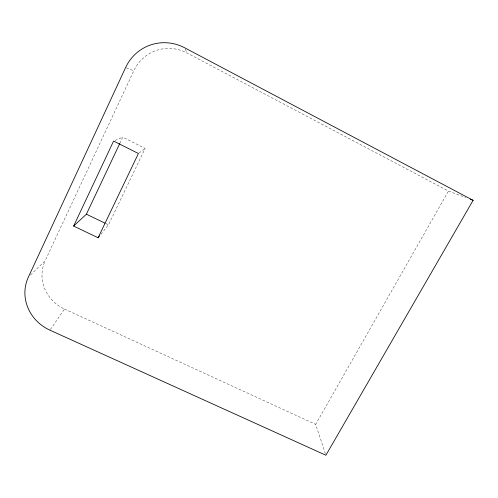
<?xml version="1.0" encoding="UTF-8"?>
<svg xmlns="http://www.w3.org/2000/svg" width="498" height="498" viewBox="0 0 498 498"><rect width="100%" height="100%" fill="white"/><g stroke="black" fill="none" stroke-linecap="round" stroke-linejoin="round"><path stroke-width="0.37" stroke-dasharray="2.49 1.87" d="M30.515 275.039L45.187 260.647L133.788 70.791A40.637 39.361 67.6 0 1 187.061 53.018L448.48 191.045L465.86 197.6M119.781 143.468L122.757 137.168L145.148 148.416L108.489 224.847L99.986 235.417M325.399 453.778L315.67 424.377L448.48 191.045M50.379 329.539L64.516 309.053A38.066 35.98 20.8 0 1 45.187 260.647M139.029 153.042L145.148 148.416M115.001 140.48L122.757 137.168M126.305 67.809L133.788 70.791M64.516 309.053L315.67 424.377M105.732 223.515L108.489 224.847M185.306 49.115L187.061 53.018"/><path stroke-width="0.75" d="M73.636 226.073L113.588 141.083L138.413 153.508L98.1 237.764L73.636 226.073L86.391 214.196L119.781 143.468M473.1 200.327L325.891 455.247L49.937 330.174A42.006 39.429 19.6 0 1 28.342 277.168L125.627 67.535A45.081 43.619 66.8 0 1 184.721 47.814L473.1 200.327L470.205 199.237M98.1 237.764L99.513 236.002M86.391 214.196L105.041 223.179"/></g></svg>
